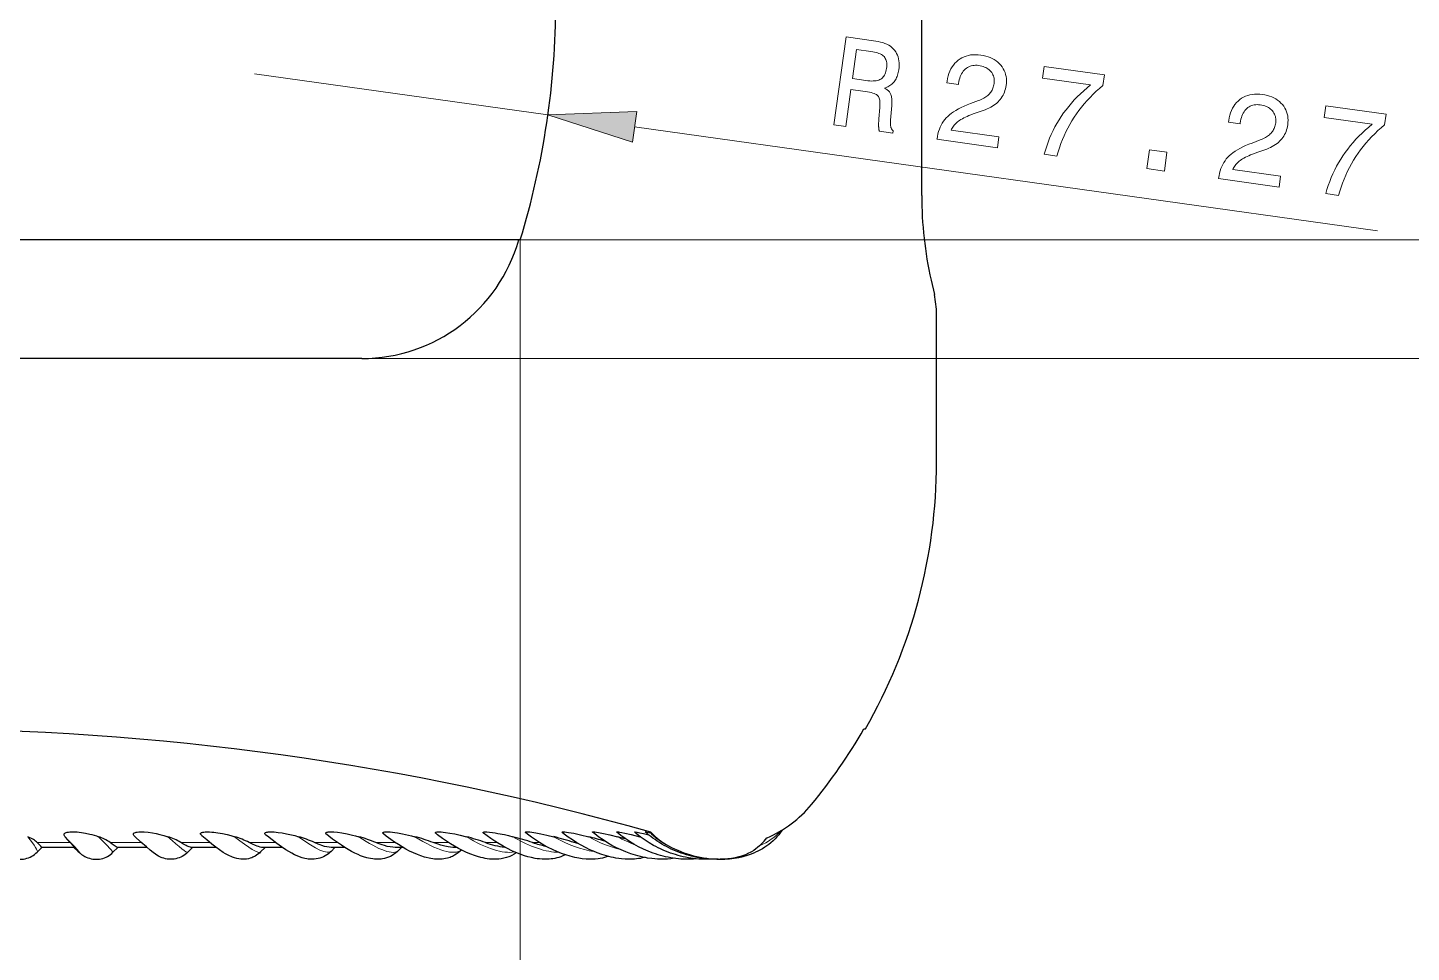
# Model space of a CAD drawing. Extents: x 0 to 297, y 0 to 547.
# Drawn here: x 149.78 to 196.47, y 124.12 to 155.32 of the extents above; entities that cross this region are included whole.
import ezdxf

# ---------------------------------------------------------------- set-up
doc = ezdxf.new("R2010")
doc.units = 0

msp = doc.modelspace()

# ---------------------------------------------------------------- linework, layer by layer
at = {"color": 7, "lineweight": 30}
for p, q in [((179.95, 149.658), (179.95, 242.858)), ((166.4, 148.158), (124.8, 148.158)), ((166.35, 148.158), (124.85, 148.158)), ((161.059, 144.158), (130.142, 144.158))]:
    msp.add_line(p, q, dxfattribs=at)
at = {"color": 7, "lineweight": 13, "ltscale": 0.25}
msp.add_line((157.434, 153.767), (167.338, 152.383), dxfattribs=at)
at = {"color": 7, "lineweight": 13}
for p, q in [((170.264, 151.974), (195.331, 148.469)), ((166.4, 148.158), (204.684, 148.158)), ((166.4, 148.158), (213.797, 148.158)), ((166.4, 148.158), (213.8, 148.158)), ((166.4, 148.158), (166.4, 115.795)), ((161.059, 144.158), (213.8, 144.158)), ((161.059, 144.158), (222.21, 144.158))]:
    msp.add_line(p, q, dxfattribs=at)
at = {"color": 7, "lineweight": 30, "ltscale": 0.0125}
msp.add_line((180.267, 146.804), (180.377, 146.317), dxfattribs=at)
at = {"color": 7, "lineweight": 30, "ltscale": 0.125}
msp.add_line((180.45, 140.658), (180.45, 145.658), dxfattribs=at)
at = {"color": 7, "lineweight": 30, "ltscale": 0.00125}
msp.add_line((178, 131.658), (178.05, 131.658), dxfattribs=at)
at = {"color": 7, "lineweight": 30, "ltscale": 0.005976}
msp.add_line((151.222, 127.823), (151.06, 127.999), dxfattribs=at)
at = {"color": 7, "lineweight": 30, "ltscale": 0.006794}
msp.add_line((169.947, 127.951), (169.684, 128.021), dxfattribs=at)
at = {"color": 7, "lineweight": 30, "ltscale": 0.000781565}
msp.add_line((170.468, 128.013), (170.438, 128.021), dxfattribs=at)
at = {"color": 7, "lineweight": 30, "ltscale": 0.001365}
msp.add_line((170.761, 128.185), (170.813, 128.17), dxfattribs=at)
at = {"color": 7, "lineweight": 30, "ltscale": 0.005596}
msp.add_line((150.104, 127.499), (150.261, 127.658), dxfattribs=at)
at = {"color": 7, "lineweight": 13, "ltscale": 0.02786}
msp.add_line((151.222, 127.823), (150.107, 127.823), dxfattribs=at)
at = {"color": 7, "lineweight": 30, "ltscale": 0.027474}
msp.add_line((151.36, 127.658), (150.261, 127.658), dxfattribs=at)
at = {"color": 7, "lineweight": 30, "ltscale": 0.000403166}
msp.add_line((151.342, 127.657), (151.354, 127.646), dxfattribs=at)
at = {"color": 7, "lineweight": 13, "ltscale": 0.02655}
msp.add_line((153.623, 127.823), (152.561, 127.823), dxfattribs=at)
at = {"color": 7, "lineweight": 30, "ltscale": 0.005952}
msp.add_line((152.662, 127.493), (152.83, 127.661), dxfattribs=at)
at = {"color": 7, "lineweight": 30, "ltscale": 0.02472}
msp.add_line((153.81, 127.658), (152.821, 127.658), dxfattribs=at)
at = {"color": 7, "lineweight": 13, "ltscale": 0.024574}
msp.add_line((155.934, 127.823), (154.951, 127.823), dxfattribs=at)
at = {"color": 7, "lineweight": 30, "ltscale": 0.005762}
msp.add_line((155.183, 127.495), (155.346, 127.658), dxfattribs=at)
at = {"color": 7, "lineweight": 30, "ltscale": 0.020764}
msp.add_line((156.146, 127.658), (155.316, 127.658), dxfattribs=at)
at = {"color": 7, "lineweight": 13, "ltscale": 0.022197}
msp.add_line((158.145, 127.823), (157.257, 127.823), dxfattribs=at)
at = {"color": 7, "lineweight": 30, "ltscale": 0.005336}
msp.add_line((157.644, 127.506), (157.794, 127.658), dxfattribs=at)
at = {"color": 7, "lineweight": 30, "ltscale": 0.01634}
msp.add_line((158.376, 127.658), (157.722, 127.658), dxfattribs=at)
at = {"color": 7, "lineweight": 13, "ltscale": 0.019414}
msp.add_line((160.234, 127.823), (159.457, 127.823), dxfattribs=at)
at = {"color": 7, "lineweight": 30, "ltscale": 0.011617}
msp.add_line((160.484, 127.658), (160.019, 127.658), dxfattribs=at)
at = {"color": 7, "lineweight": 30, "ltscale": 0.004573}
msp.add_line((160.022, 127.526), (160.149, 127.658), dxfattribs=at)
at = {"color": 7, "lineweight": 13, "ltscale": 0.016412}
msp.add_line((162.188, 127.823), (161.532, 127.823), dxfattribs=at)
at = {"color": 7, "lineweight": 30, "ltscale": 0.006652}
msp.add_line((162.451, 127.658), (162.185, 127.658), dxfattribs=at)
at = {"color": 7, "lineweight": 30, "ltscale": 0.003457}
msp.add_line((162.297, 127.557), (162.392, 127.658), dxfattribs=at)
at = {"color": 7, "lineweight": 13, "ltscale": 0.013079}
msp.add_line((163.985, 127.823), (163.462, 127.823), dxfattribs=at)
at = {"color": 7, "lineweight": 30, "ltscale": 0.001472}
msp.add_line((164.26, 127.658), (164.201, 127.658), dxfattribs=at)
at = {"color": 7, "lineweight": 13, "ltscale": 0.009569}
msp.add_line((165.614, 127.823), (165.231, 127.823), dxfattribs=at)
at = {"color": 7, "lineweight": 13, "ltscale": 0.005824}
msp.add_line((167.055, 127.823), (166.822, 127.823), dxfattribs=at)
at = {"color": 7, "lineweight": 30, "ltscale": 0.004205}
msp.add_line((168.382, 127.775), (168.22, 127.823), dxfattribs=at)
at = {"color": 7, "lineweight": 13, "ltscale": 0.001957}
msp.add_line((168.299, 127.823), (168.22, 127.823), dxfattribs=at)
at = {"color": 7, "lineweight": 30, "ltscale": 0.001687}
msp.add_line((174.477, 127.715), (174.525, 127.762), dxfattribs=at)
at = {"color": 7, "lineweight": 13}
for points in [[(176.99, 152.043), (177.405, 155.01), (178.397, 154.871), (178.482, 154.857), (178.562, 154.839), (178.638, 154.818), (178.709, 154.792), (178.775, 154.763), (178.837, 154.73), (178.893, 154.694), (178.945, 154.654), (178.992, 154.609), (179.034, 154.562), (179.072, 154.51), (179.104, 154.456), (179.131, 154.398), (179.153, 154.337), (179.17, 154.272), (179.181, 154.204), (179.188, 154.133), (179.189, 154.059), (179.185, 153.981), (179.176, 153.9), (179.168, 153.852), (179.159, 153.806), (179.148, 153.762), (179.135, 153.719), (179.12, 153.678), (179.103, 153.639), (179.085, 153.602), (179.065, 153.566), (179.043, 153.533), (179.019, 153.501), (178.994, 153.47), (178.967, 153.442), (178.938, 153.416), (178.908, 153.391), (178.875, 153.368), (178.842, 153.348), (178.806, 153.329), (178.769, 153.311), (178.73, 153.296), (178.69, 153.283), (178.72, 153.268), (178.748, 153.252), (178.774, 153.235), (178.798, 153.217), (178.82, 153.198), (178.841, 153.178), (178.859, 153.158), (178.875, 153.136), (178.889, 153.114), (178.901, 153.09), (178.912, 153.065), (178.92, 153.036), (178.928, 153.004), (178.934, 152.969), (178.938, 152.931), (178.941, 152.89), (178.942, 152.845), (178.942, 152.797), (178.94, 152.747), (178.937, 152.692), (178.901, 152.206), (178.899, 152.175), (178.898, 152.146), (178.897, 152.118), (178.897, 152.092), (178.897, 152.068), (178.898, 152.045), (178.9, 152.024), (178.902, 152.005), (178.905, 151.987), (178.909, 151.971), (178.913, 151.955), (178.918, 151.941), (178.923, 151.927), (178.93, 151.914), (178.937, 151.901), (178.945, 151.889), (178.954, 151.878), (178.964, 151.867), (178.974, 151.857), (178.985, 151.847), (178.974, 151.766), (178.525, 151.828), (178.52, 151.839), (178.516, 151.851), (178.513, 151.864), (178.509, 151.878), (178.506, 151.892), (178.504, 151.908), (178.502, 151.924), (178.5, 151.942), (178.498, 151.96), (178.497, 151.979), (178.496, 152), (178.495, 152.021), (178.495, 152.044), (178.495, 152.069), (178.496, 152.094), (178.497, 152.121), (178.498, 152.149), (178.499, 152.179), (178.501, 152.21), (178.504, 152.242), (178.537, 152.629), (178.54, 152.686), (178.542, 152.739), (178.541, 152.788), (178.537, 152.833), (178.532, 152.874), (178.524, 152.912), (178.514, 152.945), (178.502, 152.975), (178.487, 153.002), (178.47, 153.024), (178.449, 153.044), (178.421, 153.063), (178.387, 153.081), (178.347, 153.098), (178.3, 153.115), (178.247, 153.13), (178.187, 153.145), (178.121, 153.159), (178.048, 153.171), (177.969, 153.183), (177.562, 153.24), (177.387, 151.987)], [(178.235, 154.523), (177.751, 154.591), (177.613, 153.604), (178.07, 153.54), (178.138, 153.531), (178.202, 153.526), (178.262, 153.523), (178.318, 153.524), (178.37, 153.527), (178.418, 153.533), (178.463, 153.542), (178.503, 153.554), (178.54, 153.569), (178.572, 153.586), (178.602, 153.607), (178.629, 153.632), (178.654, 153.659), (178.677, 153.69), (178.697, 153.725), (178.715, 153.763), (178.731, 153.804), (178.744, 153.849), (178.755, 153.898), (178.764, 153.949), (178.769, 154.001), (178.772, 154.049), (178.772, 154.095), (178.768, 154.139), (178.761, 154.18), (178.751, 154.218), (178.738, 154.254), (178.722, 154.287), (178.703, 154.317), (178.681, 154.345), (178.655, 154.371), (178.624, 154.395), (178.59, 154.417), (178.552, 154.437), (178.509, 154.456), (178.463, 154.473), (178.412, 154.488), (178.357, 154.502), (178.298, 154.513)], [(180.465, 151.557), (180.467, 151.57), (180.481, 151.656), (180.499, 151.739), (180.52, 151.818), (180.546, 151.894), (180.574, 151.967), (180.607, 152.036), (180.643, 152.101), (180.683, 152.163), (180.727, 152.222), (180.774, 152.277), (180.827, 152.33), (180.886, 152.382), (180.951, 152.433), (181.024, 152.482), (181.102, 152.531), (181.188, 152.579), (181.28, 152.625), (181.378, 152.671), (181.484, 152.716), (181.595, 152.759), (181.867, 152.862), (181.915, 152.881), (181.96, 152.9), (182.003, 152.921), (182.044, 152.943), (182.082, 152.965), (182.118, 152.989), (182.152, 153.013), (182.183, 153.038), (182.211, 153.065), (182.238, 153.092), (182.262, 153.121), (182.284, 153.15), (182.305, 153.182), (182.323, 153.214), (182.339, 153.248), (182.354, 153.283), (182.367, 153.32), (182.377, 153.358), (182.386, 153.397), (182.393, 153.438), (182.397, 153.484), (182.399, 153.529), (182.397, 153.573), (182.391, 153.615), (182.382, 153.657), (182.369, 153.696), (182.353, 153.735), (182.334, 153.771), (182.311, 153.807), (182.284, 153.841), (182.254, 153.874), (182.222, 153.903), (182.187, 153.93), (182.15, 153.955), (182.11, 153.977), (182.067, 153.996), (182.022, 154.013), (181.974, 154.027), (181.924, 154.038), (181.871, 154.047), (181.818, 154.053), (181.767, 154.054), (181.717, 154.052), (181.67, 154.045), (181.624, 154.035), (181.58, 154.02), (181.537, 154.002), (181.497, 153.979), (181.458, 153.953), (181.421, 153.923), (181.386, 153.889), (181.353, 153.851), (181.324, 153.811), (181.297, 153.768), (181.273, 153.721), (181.252, 153.671), (181.234, 153.618), (181.218, 153.561), (181.205, 153.502), (181.194, 153.439), (181.189, 153.404), (180.801, 153.458), (180.809, 153.518), (180.825, 153.61), (180.845, 153.697), (180.87, 153.779), (180.9, 153.857), (180.935, 153.93), (180.975, 153.998), (181.019, 154.062), (181.068, 154.121), (181.122, 154.176), (181.181, 154.225), (181.243, 154.27), (181.309, 154.308), (181.378, 154.341), (181.45, 154.367), (181.524, 154.387), (181.602, 154.402), (181.683, 154.41), (181.767, 154.412), (181.854, 154.409), (181.944, 154.399), (182.029, 154.384), (182.111, 154.365), (182.189, 154.342), (182.262, 154.314), (182.332, 154.282), (182.397, 154.246), (182.458, 154.205), (182.516, 154.159), (182.569, 154.11), (182.618, 154.055), (182.663, 153.998), (182.701, 153.938), (182.734, 153.876), (182.761, 153.811), (182.782, 153.745), (182.797, 153.676), (182.806, 153.604), (182.81, 153.531), (182.807, 153.455), (182.799, 153.377), (182.789, 153.316), (182.776, 153.258), (182.76, 153.201), (182.741, 153.147), (182.719, 153.094), (182.694, 153.044), (182.667, 152.995), (182.636, 152.948), (182.602, 152.904), (182.565, 152.861), (182.526, 152.82), (182.483, 152.781), (182.436, 152.744), (182.387, 152.708), (182.335, 152.674), (182.279, 152.641), (182.22, 152.611), (182.158, 152.582), (182.093, 152.555), (182.025, 152.529), (181.757, 152.437), (181.682, 152.41), (181.612, 152.383), (181.545, 152.356), (181.483, 152.329), (181.425, 152.303), (181.371, 152.276), (181.322, 152.25), (181.276, 152.224), (181.234, 152.198), (181.197, 152.172), (181.163, 152.146), (181.13, 152.119), (181.1, 152.09), (181.072, 152.061), (181.046, 152.031), (181.021, 152), (180.999, 151.968), (180.979, 151.934), (180.961, 151.9), (180.944, 151.865), (182.556, 151.639), (182.505, 151.272)], [(184.081, 151.052), (184.122, 151.191), (184.167, 151.328), (184.216, 151.462), (184.268, 151.593), (184.324, 151.722), (184.384, 151.849), (184.448, 151.973), (184.515, 152.094), (184.586, 152.213), (184.661, 152.33), (184.74, 152.444), (184.824, 152.556), (184.911, 152.667), (185.004, 152.776), (185.1, 152.884), (185.201, 152.989), (185.307, 153.093), (185.417, 153.196), (185.531, 153.296), (185.65, 153.395), (184.026, 153.622), (184.08, 154.013), (186.116, 153.728), (186.066, 153.373), (185.951, 153.276), (185.84, 153.177), (185.733, 153.075), (185.63, 152.971), (185.531, 152.865), (185.436, 152.756), (185.345, 152.646), (185.257, 152.533), (185.174, 152.417), (185.095, 152.3), (185.019, 152.18), (184.947, 152.058), (184.88, 151.933), (184.816, 151.806), (184.756, 151.676), (184.699, 151.544), (184.647, 151.41), (184.599, 151.273), (184.554, 151.133), (184.513, 150.991)], [(189.967, 150.229), (189.969, 150.241), (189.983, 150.328), (190.001, 150.41), (190.022, 150.49), (190.048, 150.566), (190.077, 150.638), (190.109, 150.707), (190.145, 150.773), (190.185, 150.835), (190.229, 150.893), (190.276, 150.949), (190.329, 151.001), (190.388, 151.053), (190.454, 151.104), (190.526, 151.154), (190.605, 151.203), (190.69, 151.25), (190.782, 151.297), (190.88, 151.343), (190.986, 151.387), (191.097, 151.431), (191.369, 151.533), (191.417, 151.552), (191.462, 151.572), (191.505, 151.592), (191.546, 151.614), (191.584, 151.637), (191.62, 151.66), (191.654, 151.685), (191.685, 151.71), (191.714, 151.736), (191.74, 151.764), (191.764, 151.792), (191.786, 151.822), (191.807, 151.853), (191.825, 151.886), (191.842, 151.919), (191.856, 151.955), (191.869, 151.991), (191.879, 152.029), (191.888, 152.069), (191.895, 152.109), (191.9, 152.156), (191.901, 152.201), (191.899, 152.245), (191.893, 152.287), (191.884, 152.328), (191.871, 152.368), (191.855, 152.406), (191.836, 152.443), (191.813, 152.479), (191.786, 152.513), (191.757, 152.545), (191.724, 152.575), (191.69, 152.602), (191.652, 152.626), (191.612, 152.648), (191.57, 152.667), (191.524, 152.684), (191.477, 152.698), (191.426, 152.71), (191.373, 152.719), (191.32, 152.724), (191.269, 152.726), (191.22, 152.723), (191.172, 152.717), (191.126, 152.706), (191.082, 152.692), (191.039, 152.673), (190.999, 152.651), (190.96, 152.625), (190.923, 152.594), (190.888, 152.56), (190.856, 152.523), (190.826, 152.483), (190.799, 152.439), (190.775, 152.392), (190.754, 152.342), (190.736, 152.289), (190.72, 152.233), (190.707, 152.173), (190.696, 152.111), (190.691, 152.075), (190.303, 152.129), (190.312, 152.19), (190.327, 152.282), (190.347, 152.369), (190.373, 152.451), (190.402, 152.529), (190.437, 152.602), (190.477, 152.67), (190.521, 152.734), (190.57, 152.793), (190.624, 152.847), (190.683, 152.897), (190.746, 152.941), (190.811, 152.98), (190.88, 153.012), (190.952, 153.039), (191.026, 153.059), (191.104, 153.073), (191.185, 153.082), (191.269, 153.084), (191.356, 153.08), (191.446, 153.07), (191.531, 153.056), (191.613, 153.037), (191.691, 153.014), (191.764, 152.986), (191.834, 152.954), (191.899, 152.917), (191.961, 152.876), (192.018, 152.831), (192.071, 152.781), (192.12, 152.727), (192.165, 152.669), (192.203, 152.609), (192.236, 152.547), (192.263, 152.483), (192.284, 152.416), (192.299, 152.347), (192.308, 152.276), (192.312, 152.202), (192.309, 152.126), (192.301, 152.048), (192.291, 151.988), (192.278, 151.929), (192.262, 151.873), (192.243, 151.818), (192.221, 151.766), (192.196, 151.715), (192.169, 151.667), (192.138, 151.62), (192.104, 151.575), (192.067, 151.533), (192.028, 151.492), (191.985, 151.453), (191.939, 151.415), (191.889, 151.379), (191.837, 151.345), (191.781, 151.313), (191.722, 151.282), (191.66, 151.253), (191.595, 151.226), (191.527, 151.201), (191.259, 151.108), (191.184, 151.081), (191.114, 151.054), (191.048, 151.027), (190.985, 151.001), (190.927, 150.974), (190.873, 150.948), (190.824, 150.922), (190.778, 150.895), (190.737, 150.869), (190.699, 150.844), (190.665, 150.817), (190.633, 150.79), (190.602, 150.762), (190.574, 150.733), (190.548, 150.703), (190.523, 150.671), (190.501, 150.639), (190.481, 150.606), (190.463, 150.572), (190.447, 150.536), (192.058, 150.311), (192.007, 149.943)], [(193.583, 149.723), (193.624, 149.862), (193.669, 149.999), (193.718, 150.133), (193.77, 150.265), (193.826, 150.394), (193.886, 150.521), (193.95, 150.645), (194.017, 150.766), (194.088, 150.885), (194.163, 151.001), (194.242, 151.115), (194.326, 151.228), (194.413, 151.339), (194.506, 151.448), (194.602, 151.555), (194.703, 151.661), (194.809, 151.765), (194.919, 151.867), (195.033, 151.968), (195.152, 152.067), (193.528, 152.294), (193.582, 152.684), (195.618, 152.4), (195.568, 152.045), (195.453, 151.948), (195.342, 151.848), (195.235, 151.746), (195.132, 151.643), (195.033, 151.536), (194.938, 151.428), (194.847, 151.317), (194.759, 151.204), (194.676, 151.089), (194.597, 150.971), (194.521, 150.852), (194.449, 150.729), (194.382, 150.605), (194.318, 150.477), (194.258, 150.348), (194.202, 150.216), (194.149, 150.081), (194.101, 149.944), (194.056, 149.805), (194.016, 149.663)], [(170.336, 152.49), (167.338, 152.383), (170.192, 151.458)], [(187.547, 150.567), (187.636, 151.204), (188.227, 151.121), (188.138, 150.484)]]:
    msp.add_lwpolyline(points, close=True, dxfattribs=at)
at = {"color": 7, "lineweight": 30}
for points in [[(151.06, 127.999), (151.034, 128.03), (151.024, 128.045), (151.013, 128.069), (151.009, 128.085), (151.01, 128.1), (151.013, 128.11), (151.018, 128.119), (151.032, 128.134), (151.054, 128.147), (151.079, 128.158), (151.116, 128.168), (151.157, 128.175), (151.2, 128.18), (151.282, 128.185), (151.368, 128.184), (151.456, 128.179), (151.525, 128.172), (151.596, 128.164), (151.734, 128.142), (151.878, 128.111), (151.952, 128.093), (152.027, 128.072), (152.102, 128.048), (152.178, 128.021)], [(153.402, 128.026), (153.381, 128.047), (153.365, 128.066), (153.356, 128.082), (153.351, 128.096), (153.35, 128.111), (153.354, 128.123), (153.363, 128.135), (153.375, 128.145), (153.389, 128.154), (153.416, 128.164), (153.447, 128.172), (153.481, 128.177), (153.536, 128.183), (153.593, 128.185), (153.655, 128.184), (153.719, 128.182), (153.851, 128.17), (153.994, 128.15), (154.116, 128.128), (154.243, 128.099), (154.376, 128.064), (154.513, 128.021)], [(155.183, 127.495), (155.141, 127.456), (155.096, 127.419), (155.049, 127.387), (154.999, 127.357), (154.948, 127.331), (154.895, 127.309), (154.84, 127.291), (154.784, 127.277), (154.727, 127.266), (154.669, 127.26), (154.611, 127.258), (154.553, 127.26), (154.494, 127.267), (154.436, 127.277), (154.376, 127.292), (154.319, 127.311), (154.29, 127.323), (154.241, 127.345), (154.198, 127.367), (154.144, 127.4), (154.097, 127.43), (154.019, 127.487), (153.919, 127.566), (153.79, 127.675), (153.605, 127.839), (153.402, 128.026)], [(155.66, 128.054), (155.645, 128.068), (155.633, 128.082), (155.624, 128.095), (155.618, 128.106), (155.616, 128.117), (155.616, 128.126), (155.619, 128.135), (155.625, 128.142), (155.637, 128.152), (155.653, 128.161), (155.672, 128.167), (155.698, 128.174), (155.728, 128.178), (155.771, 128.183), (155.818, 128.185), (155.869, 128.185), (155.921, 128.183), (155.992, 128.178), (156.066, 128.171), (156.204, 128.153), (156.352, 128.127), (156.509, 128.093), (156.636, 128.06), (156.768, 128.021)], [(157.644, 127.506), (157.601, 127.465), (157.554, 127.428), (157.506, 127.393), (157.455, 127.363), (157.383, 127.328), (157.346, 127.312), (157.288, 127.293), (157.23, 127.278), (157.169, 127.267), (157.108, 127.26), (157.044, 127.258), (156.981, 127.26), (156.913, 127.268), (156.835, 127.283), (156.764, 127.302), (156.699, 127.325), (156.645, 127.347), (156.595, 127.37), (156.544, 127.396), (156.458, 127.444), (156.382, 127.492), (156.258, 127.576), (156.13, 127.669), (155.996, 127.773), (155.825, 127.913), (155.66, 128.054)], [(157.824, 128.077), (157.801, 128.099), (157.789, 128.118), (157.786, 128.127), (157.786, 128.134), (157.79, 128.144), (157.797, 128.153), (157.809, 128.161), (157.824, 128.167), (157.846, 128.173), (157.87, 128.178), (157.896, 128.181), (157.941, 128.184), (157.99, 128.185), (158.046, 128.183), (158.105, 128.18), (158.233, 128.167), (158.371, 128.147), (158.52, 128.12), (158.68, 128.085), (158.798, 128.056), (158.922, 128.021)], [(160.022, 127.526), (159.977, 127.483), (159.929, 127.443), (159.877, 127.406), (159.823, 127.373), (159.766, 127.343), (159.707, 127.318), (159.645, 127.297), (159.582, 127.281), (159.514, 127.268), (159.447, 127.261), (159.373, 127.258), (159.301, 127.261), (159.252, 127.266), (159.205, 127.272), (159.136, 127.286), (159.042, 127.311), (158.953, 127.342), (158.88, 127.371), (158.79, 127.413), (158.697, 127.461), (158.598, 127.517), (158.498, 127.578), (158.347, 127.678), (158.191, 127.788), (158.032, 127.909), (157.874, 128.036), (157.824, 128.077)], [(159.875, 128.095), (159.86, 128.109), (159.85, 128.12), (159.844, 128.13), (159.842, 128.139), (159.844, 128.149), (159.85, 128.157), (159.859, 128.164), (159.877, 128.171), (159.899, 128.177), (159.924, 128.181), (159.965, 128.184), (160.011, 128.185), (160.114, 128.181), (160.234, 128.169), (160.389, 128.147), (160.56, 128.116), (160.748, 128.075), (160.849, 128.049), (160.955, 128.021)], [(162.297, 127.557), (162.249, 127.509), (162.197, 127.465), (162.131, 127.417), (162.084, 127.388), (162.022, 127.355), (161.958, 127.327), (161.889, 127.303), (161.819, 127.284), (161.758, 127.272), (161.712, 127.266), (161.665, 127.261), (161.577, 127.258), (161.491, 127.262), (161.427, 127.268), (161.351, 127.28), (161.278, 127.295), (161.222, 127.31), (161.116, 127.343), (161.019, 127.379), (160.933, 127.415), (160.821, 127.468), (160.708, 127.526), (160.596, 127.59), (160.482, 127.659), (160.367, 127.733), (160.239, 127.82), (160.074, 127.941), (159.947, 128.038), (159.875, 128.095)], [(161.793, 128.112), (161.78, 128.123), (161.771, 128.134), (161.766, 128.145), (161.767, 128.155), (161.773, 128.163), (161.78, 128.168), (161.789, 128.172), (161.803, 128.176), (161.837, 128.182), (161.89, 128.185), (161.951, 128.184), (162.018, 128.18), (162.091, 128.173), (162.172, 128.163), (162.261, 128.149), (162.435, 128.118), (162.631, 128.076), (162.737, 128.05), (162.849, 128.021)], [(164.423, 127.571), (164.369, 127.519), (164.31, 127.472), (164.246, 127.427), (164.188, 127.392), (164.118, 127.357), (164.077, 127.339), (164.034, 127.323), (163.952, 127.298), (163.886, 127.282), (163.826, 127.271), (163.765, 127.264), (163.709, 127.26), (163.655, 127.258), (163.601, 127.259), (163.505, 127.265), (163.453, 127.271), (163.39, 127.28), (163.329, 127.292), (163.23, 127.315), (163.178, 127.33), (163.048, 127.372), (162.935, 127.415), (162.799, 127.474), (162.67, 127.537), (162.544, 127.604), (162.418, 127.677), (162.292, 127.755), (162.166, 127.838), (162.04, 127.926), (161.885, 128.041), (161.793, 128.112)], [(163.562, 128.126), (163.546, 128.141), (163.54, 128.153), (163.541, 128.162), (163.546, 128.167), (163.553, 128.172), (163.572, 128.178), (163.597, 128.182), (163.627, 128.185), (163.677, 128.185), (163.734, 128.182), (163.803, 128.175), (163.88, 128.166), (164.026, 128.144), (164.192, 128.113), (164.378, 128.072), (164.586, 128.021)], [(166.27, 127.48), (166.199, 127.433), (166.12, 127.389), (166.047, 127.355), (166.018, 127.343), (165.935, 127.315), (165.855, 127.293), (165.76, 127.275), (165.685, 127.265), (165.649, 127.262), (165.574, 127.258), (165.504, 127.258), (165.435, 127.261), (165.366, 127.267), (165.293, 127.276), (165.221, 127.288), (165.149, 127.302), (165.071, 127.321), (164.958, 127.353), (164.86, 127.385), (164.731, 127.432), (164.594, 127.49), (164.458, 127.554), (164.321, 127.624), (164.185, 127.701), (164.05, 127.783), (163.915, 127.87), (163.78, 127.963), (163.616, 128.084), (163.562, 128.126)], [(165.166, 128.138), (165.155, 128.147), (165.15, 128.155), (165.148, 128.16), (165.148, 128.164), (165.15, 128.169), (165.155, 128.173), (165.163, 128.177), (165.181, 128.181), (165.205, 128.184), (165.237, 128.185), (165.275, 128.184), (165.364, 128.177), (165.468, 128.164), (165.555, 128.15), (165.65, 128.133), (165.868, 128.089), (166.004, 128.058), (166.152, 128.021)], [(167.923, 127.41), (167.841, 127.371), (167.774, 127.345), (167.705, 127.322), (167.634, 127.302), (167.571, 127.288), (167.508, 127.277), (167.444, 127.268), (167.378, 127.262), (167.299, 127.259), (167.223, 127.258), (167.141, 127.262), (167.054, 127.269), (166.98, 127.278), (166.911, 127.289), (166.78, 127.315), (166.663, 127.344), (166.546, 127.379), (166.405, 127.427), (166.26, 127.484), (166.116, 127.548), (165.972, 127.619), (165.829, 127.695), (165.688, 127.777), (165.547, 127.865), (165.409, 127.959), (165.286, 128.047), (165.166, 128.138)], [(166.589, 128.149), (166.579, 128.16), (166.576, 128.164), (166.576, 128.17), (166.579, 128.174), (166.586, 128.178), (166.596, 128.181), (166.608, 128.183), (166.64, 128.185), (166.679, 128.184), (166.732, 128.18), (166.792, 128.173), (166.933, 128.151), (167.103, 128.12), (167.301, 128.077), (167.532, 128.021)], [(169.369, 127.357), (169.309, 127.337), (169.248, 127.319), (169.177, 127.301), (169.105, 127.286), (169.033, 127.275), (168.932, 127.264), (168.855, 127.26), (168.778, 127.258), (168.7, 127.259), (168.623, 127.264), (168.497, 127.276), (168.377, 127.294), (168.242, 127.321), (168.166, 127.339), (168.091, 127.359), (167.941, 127.404), (167.791, 127.458), (167.641, 127.518), (167.493, 127.585), (167.346, 127.658), (167.201, 127.737), (167.057, 127.822), (166.916, 127.912), (166.781, 128.005), (166.652, 128.1), (166.589, 128.149)], [(167.82, 128.159), (167.812, 128.168), (167.811, 128.171), (167.811, 128.176), (167.814, 128.178), (167.828, 128.183), (167.848, 128.185), (167.874, 128.185), (167.905, 128.183), (167.965, 128.177), (168.036, 128.166), (168.12, 128.152), (168.215, 128.135), (168.439, 128.087), (168.713, 128.021)], [(170.592, 127.319), (170.521, 127.302), (170.458, 127.29), (170.394, 127.279), (170.329, 127.271), (170.264, 127.265), (170.19, 127.26), (170.109, 127.258), (170.029, 127.259), (169.946, 127.262), (169.821, 127.273), (169.733, 127.284), (169.63, 127.3), (169.549, 127.315), (169.47, 127.332), (169.391, 127.352), (169.311, 127.373), (169.153, 127.422), (168.994, 127.479), (168.874, 127.528), (168.756, 127.58), (168.609, 127.65), (168.458, 127.731), (168.309, 127.817), (168.164, 127.909), (168.023, 128.006), (167.887, 128.107), (167.82, 128.159)], [(168.847, 128.168), (168.842, 128.173), (168.841, 128.175), (168.841, 128.178), (168.842, 128.179), (168.844, 128.181), (168.847, 128.182), (168.857, 128.184), (168.873, 128.185), (168.915, 128.182), (168.974, 128.175), (169.048, 128.164), (169.214, 128.132), (169.425, 128.085), (169.684, 128.021)], [(171.597, 127.295), (171.489, 127.278), (171.374, 127.266), (171.286, 127.26), (171.204, 127.258), (171.121, 127.259), (171.038, 127.262), (170.945, 127.268), (170.839, 127.279), (170.703, 127.299), (170.625, 127.313), (170.542, 127.33), (170.46, 127.349), (170.377, 127.37), (170.295, 127.393), (170.132, 127.446), (169.97, 127.506), (169.81, 127.573), (169.652, 127.647), (169.498, 127.728), (169.346, 127.815), (169.198, 127.909), (169.054, 128.008), (168.915, 128.113), (168.847, 128.168)], [(169.662, 128.175), (169.659, 128.178), (169.658, 128.179), (169.658, 128.181), (169.659, 128.182), (169.663, 128.184), (169.668, 128.184), (169.683, 128.185), (169.714, 128.182), (169.755, 128.176), (169.832, 128.163), (169.93, 128.143), (170.15, 128.093), (170.438, 128.021)], [(172.337, 127.275), (172.251, 127.267), (172.166, 127.261), (172.081, 127.258), (171.996, 127.258), (171.91, 127.261), (171.824, 127.266), (171.739, 127.273), (171.653, 127.283), (171.567, 127.295), (171.481, 127.309), (171.396, 127.326), (171.31, 127.344), (171.225, 127.365), (171.14, 127.388), (171.055, 127.413), (170.971, 127.44), (170.887, 127.469), (170.804, 127.5), (170.721, 127.533), (170.558, 127.604), (170.397, 127.683), (170.241, 127.769), (170.088, 127.861), (170.014, 127.91), (169.94, 127.96), (169.868, 128.011), (169.798, 128.064), (169.729, 128.119), (169.662, 128.175)], [(170.255, 128.18), (170.254, 128.181), (170.254, 128.182), (170.254, 128.183), (170.254, 128.183), (170.255, 128.184), (170.257, 128.184), (170.261, 128.185), (170.285, 128.183), (170.348, 128.172), (170.439, 128.153), (170.561, 128.125), (170.74, 128.08)], [(172.85, 127.265), (172.778, 127.261), (172.688, 127.258), (172.601, 127.258), (172.514, 127.261), (172.427, 127.266), (172.339, 127.274), (172.252, 127.283), (172.164, 127.295), (172.076, 127.31), (171.985, 127.327), (171.9, 127.346), (171.816, 127.366), (171.73, 127.389), (171.644, 127.414), (171.559, 127.441), (171.474, 127.47), (171.39, 127.501), (171.307, 127.534), (171.224, 127.569), (171.142, 127.606), (171.061, 127.645), (170.981, 127.685), (170.902, 127.728), (170.754, 127.814), (170.619, 127.9), (170.522, 127.968), (170.454, 128.017), (170.387, 128.07), (170.32, 128.124), (170.255, 128.18)], [(170.623, 128.183), (170.622, 128.184), (170.622, 128.184), (170.622, 128.184), (170.623, 128.185), (170.624, 128.185), (170.627, 128.185), (170.641, 128.183), (170.678, 128.175), (170.802, 128.145)], [(173.082, 127.259), (172.993, 127.258), (172.903, 127.26), (172.813, 127.265), (172.724, 127.272), (172.634, 127.281), (172.544, 127.293), (172.454, 127.307), (172.365, 127.323), (172.276, 127.341), (172.187, 127.362), (172.099, 127.385), (172.011, 127.41), (171.924, 127.437), (171.838, 127.466), (171.752, 127.497), (171.667, 127.531), (171.583, 127.566), (171.5, 127.604), (171.418, 127.643), (171.337, 127.684), (171.257, 127.728), (171.178, 127.773), (171.101, 127.82), (171.025, 127.869), (170.951, 127.92), (170.878, 127.973), (170.812, 128.023), (170.747, 128.075), (170.684, 128.129), (170.623, 128.183)], [(175.252, 128.254), (175.201, 128.179), (175.128, 128.084), (175.065, 128.011), (175.004, 127.946), (174.933, 127.878), (174.857, 127.813), (174.79, 127.759), (174.723, 127.71), (174.654, 127.665), (174.575, 127.616), (174.491, 127.569), (174.418, 127.532), (174.345, 127.498)], [(148.752, 127.594), (148.861, 127.513), (148.933, 127.464), (149.007, 127.417), (149.088, 127.371), (149.165, 127.334), (149.208, 127.317), (149.272, 127.295), (149.337, 127.278), (149.398, 127.267), (149.461, 127.26), (149.521, 127.258), (149.581, 127.26), (149.64, 127.267), (149.699, 127.277), (149.756, 127.292), (149.811, 127.31), (149.865, 127.333), (149.918, 127.359), (149.968, 127.389), (150.016, 127.423), (150.061, 127.459), (150.104, 127.499)], [(151.222, 127.823), (151.317, 127.717), (151.345, 127.684), (151.359, 127.665), (151.361, 127.661), (151.361, 127.66), (151.361, 127.659), (151.361, 127.658), (151.36, 127.658)], [(151.354, 127.646), (151.472, 127.537), (151.546, 127.472), (151.604, 127.425), (151.639, 127.4), (151.674, 127.378), (151.709, 127.357), (151.76, 127.331), (151.815, 127.309), (151.869, 127.291), (151.925, 127.276), (151.981, 127.266), (152.038, 127.26), (152.096, 127.258), (152.153, 127.26), (152.21, 127.266), (152.266, 127.276), (152.321, 127.29), (152.376, 127.309), (152.428, 127.33), (152.48, 127.356), (152.529, 127.385), (152.576, 127.418), (152.62, 127.454), (152.662, 127.493)], [(152.821, 127.658), (152.808, 127.66), (152.791, 127.666), (152.77, 127.677), (152.738, 127.696), (152.699, 127.721), (152.635, 127.766), (152.561, 127.823)], [(155.316, 127.658), (155.297, 127.659), (155.276, 127.663), (155.227, 127.677), (155.17, 127.701), (155.127, 127.721), (155.082, 127.745), (155.019, 127.781), (154.951, 127.823)], [(157.722, 127.658), (157.677, 127.661), (157.625, 127.67), (157.569, 127.685), (157.523, 127.701), (157.474, 127.719), (157.37, 127.765), (157.257, 127.823)], [(160.019, 127.658), (159.951, 127.662), (159.877, 127.674), (159.796, 127.693), (159.71, 127.719), (159.649, 127.741), (159.587, 127.765), (159.457, 127.823)], [(162.185, 127.658), (162.102, 127.662), (162.012, 127.674), (161.917, 127.693), (161.818, 127.719), (161.75, 127.74), (161.682, 127.764), (161.607, 127.792), (161.532, 127.823)], [(164.201, 127.658), (164.129, 127.66), (164.054, 127.667), (163.976, 127.677), (163.916, 127.688), (163.854, 127.701), (163.728, 127.733), (163.597, 127.774), (163.462, 127.823)], [(174.477, 127.715), (174.415, 127.658), (174.35, 127.606), (174.281, 127.557), (174.209, 127.512), (174.159, 127.485), (174.109, 127.459), (174.005, 127.412), (173.898, 127.372), (173.839, 127.353), (173.78, 127.336), (173.659, 127.308), (173.537, 127.286), (173.414, 127.271), (173.29, 127.261), (173.15, 127.258)]]:
    msp.add_lwpolyline(points, dxfattribs=at)
for centre, radius, start, end in [((140.334, 156.158), 27.267, 342.9385, 360), ((192.95, 149.658), 13, 180, 192.6804), ((161.059, 149.658), 5.5, 270.0001, 344.1733), ((177.45, 145.658), 3, 0, 12.6804), ((162.375, 140.658), 18.075, 330.1373, 359.9998), ((145.602, 38.792), 92.865, 74.24775, 90.00118), ((162.297, 140.658), 18.1, 320.335, 330.1826), ((173.151, 131.658), 4, 293.2554, 320.335), ((151.698, 126.607), 1.492, 54.6429, 71.2448), ((153.874, 126.005), 2.114, 59.355, 72.4032), ((155.94, 125.253), 2.888, 62.8723, 73.3481), ((157.874, 124.342), 3.825, 65.5494, 74.1084), ((159.653, 123.261), 4.934, 67.6173, 74.7069), ((161.253, 121.998), 6.231, 69.2299, 75.1618), ((162.647, 120.53), 7.738, 70.4919, 75.4866), ((163.805, 118.82), 9.495, 71.4762, 75.6912), ((164.688, 116.799), 11.577, 72.2339, 75.7811), ((165.116, 113.885), 14.586, 73.5465, 75.7268), ((172.909, 130.437), 3.113, 226.3579, 241.2443), ((172.514, 129.758), 2.327, 223.0245, 241.7135), ((171.535, 130.734), 4.216, 315.1769, 319.2695), ((148.45, 126.099), 2.391, 40.7182, 46.128), ((166.197, 130.384), 2.736, 249.3339, 263.3874), ((167.93, 131.049), 3.41, 251.0402, 258.6426), ((173.209, 131.07), 3.813, 241.8597, 269.1163)]:
    msp.add_arc(centre, radius, start, end, dxfattribs=at)
at = {"color": 7, "lineweight": 13}
for centre, major_axis, ratio, start_param, end_param in [((148.138, 129.451), (1.966, -1.952), 0.083947, 0.000043, 0.667824), ((150.137, 128.885), (1.393, -1.393), 0.016828, 5.774567, 7.147431), ((150.703, 129.451), (1.959, -1.958), 0.016828, 6.283146, 7.018523), ((153.222, 129.451), (1.961, -1.956), 0.050444, 5.480487, 6.283142), ((155.671, 129.451), (1.972, -1.945), 0.11726, 5.412667, 6.283227), ((158.03, 129.451), (1.992, -1.924), 0.183013, 5.343768, 6.282894), ((160.276, 129.451), (2.021, -1.894), 0.247108, 5.273152, 6.283227), ((162.389, 129.451), (2.059, -1.852), 0.308966, 5.200153, 6.239093), ((164.35, 129.451), (2.107, -1.799), 0.368026, 5.124072, 6.010505), ((166.141, 129.451), (2.162, -1.731), 0.423753, 5.044179, 5.793664), ((167.746, 129.451), (2.227, -1.648), 0.475643, 4.959718, 5.555252), ((169.151, 129.451), (2.298, -1.546), 0.523225, 4.869933, 5.31497), ((170.342, 129.451), (2.376, -1.424), 0.566068, 4.774109, 5.020406), ((171.31, 129.451), (2.457, -1.279), 0.603785, 4.671645, 4.700144), ((172.79, 129.451), (2.682, -0.694), 0.683013, 5.555632, 5.961776)]:
    msp.add_ellipse(centre, major_axis=major_axis, ratio=ratio, start_param=start_param, end_param=end_param, dxfattribs=at)
at = {"color": 7, "lineweight": 30}
for centre, major_axis, ratio, start_param, end_param in [((146.588, 127.676), (3.597, -0.014), 0.21577, 0.208648, 0.478113), ((172.668, 129.562), (2.745, -0.966), 0.761928, 5.145066, 5.605574)]:
    msp.add_ellipse(centre, major_axis=major_axis, ratio=ratio, start_param=start_param, end_param=end_param, dxfattribs=at)
at = {"color": 7, "lineweight": 13}
msp.add_solid([(170.336, 152.49), (167.338, 152.383), (170.336, 152.49), (170.192, 151.458)], dxfattribs=at)

doc.saveas('drawing.dxf')
